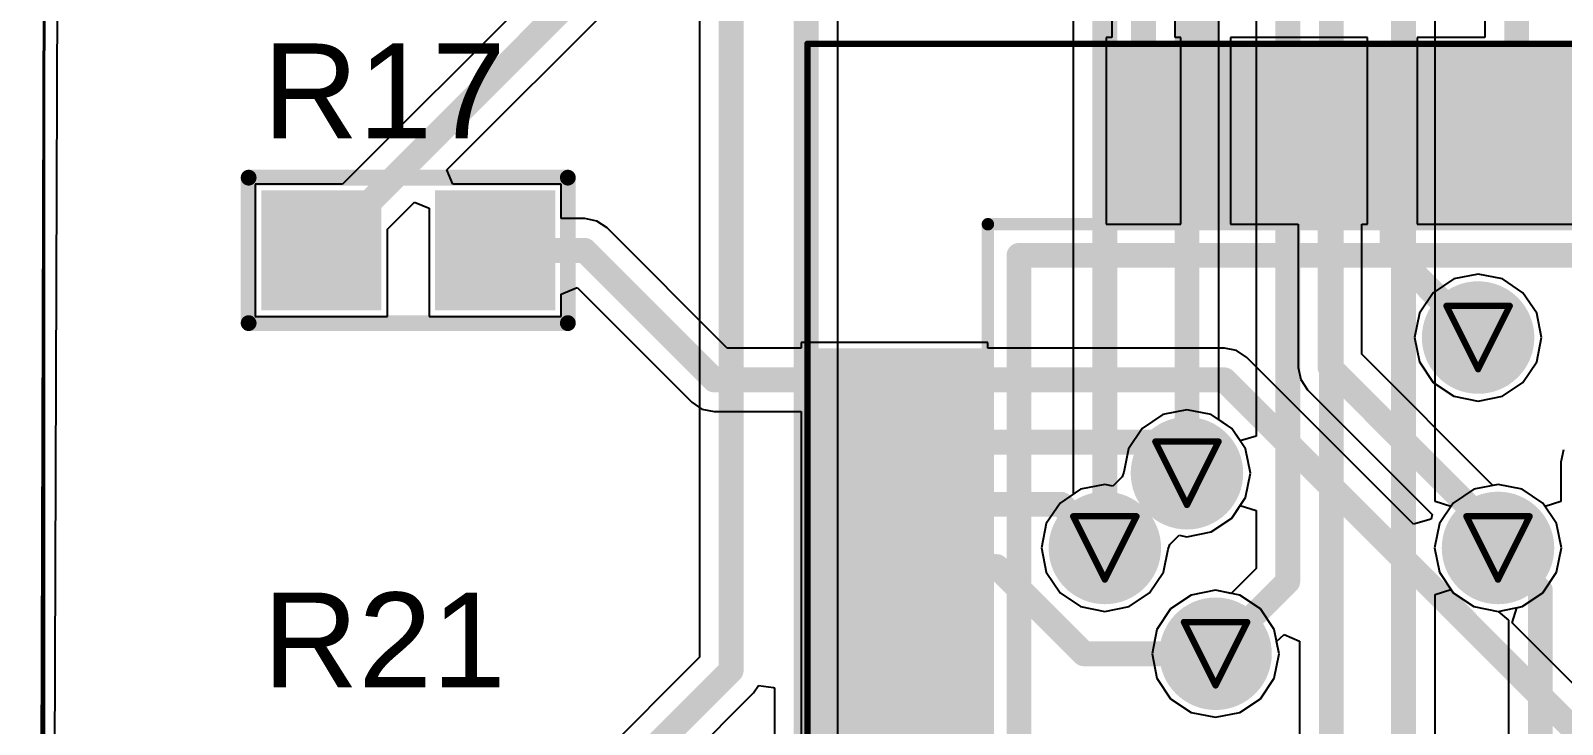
# Model space of a CAD drawing. Header units: inches. Extents: x 0 to 423, y -3 to 110.
# Drawn here: x 32 to 44.31, y 49.76 to 55.33 of the extents above; entities that cross this region are included whole.
import ezdxf

# ---------------------------------------------------------------- set-up
doc = ezdxf.new("R2010")
doc.units = ezdxf.units.IN
for name, color, linetype in [('Bottom Layer', 5, 'Continuous'), ('Bottom Solder', 6, 'Continuous'), ('Drill Drawing', 1, 'Continuous'), ('Mechanical 13', 56, 'Continuous'), ('Mechanical 15', 56, 'Continuous'), ('Mid Layer', 16, 'Continuous'), ('Mid Layer 2', 76, 'Continuous'), ('Top Layer', 1, 'Continuous'), ('Top Overlay', 2, 'Continuous'), ('Top Paste', 8, 'Continuous'), ('Top Solder', 216, 'Continuous'), ('Via Holes', 16, 'Continuous')]:
    doc.layers.add(name, color=color, linetype=linetype)
doc.styles.add('Arial', font='', dxfattribs={"height": 0.2})
doc.styles.get('Arial').set_extended_font_data('Arial')

# ---------------------------------------------------------------- blocks, each defined once
blk = doc.blocks.new('STM_LQFP64_V_66')
at = {"layer": 'Top Layer'}
for points in [[(5.15, -1.4), (5.15, -1.1), (6.35, -1.1), (6.35, -1.4)], [(5.15, -1.9), (5.15, -1.6), (6.35, -1.6), (6.35, -1.9)], [(5.15, -2.4), (5.15, -2.1), (6.35, -2.1), (6.35, -2.4)], [(5.15, -2.9), (5.15, -2.6), (6.35, -2.6), (6.35, -2.9)], [(5.15, -3.4), (5.15, -3.1), (6.35, -3.1), (6.35, -3.4)], [(5.15, -3.9), (5.15, -3.6), (6.35, -3.6), (6.35, -3.9)], [(0.1, -5.15), (0.4, -5.15), (0.4, -6.35), (0.1, -6.35)], [(0.6, -5.15), (0.9, -5.15), (0.9, -6.35), (0.6, -6.35)], [(1.1, -5.15), (1.4, -5.15), (1.4, -6.35), (1.1, -6.35)], [(1.6, -5.15), (1.9, -5.15), (1.9, -6.35), (1.6, -6.35)], [(2.1, -5.15), (2.4, -5.15), (2.4, -6.35), (2.1, -6.35)], [(2.6, -5.15), (2.9, -5.15), (2.9, -6.35), (2.6, -6.35)], [(3.1, -5.15), (3.4, -5.15), (3.4, -6.35), (3.1, -6.35)], [(3.6, -5.15), (3.9, -5.15), (3.9, -6.35), (3.6, -6.35)]]:
    blk.add_hatch(color=1, dxfattribs=at).paths.add_polyline_path(points)
at = {"layer": 'Top Paste'}
for points in [[(5.15, -1.4), (5.15, -1.1), (6.35, -1.1), (6.35, -1.4)], [(5.15, -1.9), (5.15, -1.6), (6.35, -1.6), (6.35, -1.9)], [(5.15, -2.4), (5.15, -2.1), (6.35, -2.1), (6.35, -2.4)], [(5.15, -2.9), (5.15, -2.6), (6.35, -2.6), (6.35, -2.9)], [(5.15, -3.4), (5.15, -3.1), (6.35, -3.1), (6.35, -3.4)], [(5.15, -3.9), (5.15, -3.6), (6.35, -3.6), (6.35, -3.9)], [(0.1, -5.15), (0.4, -5.15), (0.4, -6.35), (0.1, -6.35)], [(0.6, -5.15), (0.9, -5.15), (0.9, -6.35), (0.6, -6.35)], [(1.1, -5.15), (1.4, -5.15), (1.4, -6.35), (1.1, -6.35)], [(1.6, -5.15), (1.9, -5.15), (1.9, -6.35), (1.6, -6.35)], [(2.1, -5.15), (2.4, -5.15), (2.4, -6.35), (2.1, -6.35)], [(2.6, -5.15), (2.9, -5.15), (2.9, -6.35), (2.6, -6.35)], [(3.1, -5.15), (3.4, -5.15), (3.4, -6.35), (3.1, -6.35)], [(3.6, -5.15), (3.9, -5.15), (3.9, -6.35), (3.6, -6.35)]]:
    blk.add_hatch(color=8, dxfattribs=at).paths.add_polyline_path(points)
at = {"layer": 'Top Solder'}
for points in [[(5.049, -1.002), (5.049, -0.498), (6.452, -0.498), (6.452, -1.002)], [(5.049, -1.502), (5.049, -0.998), (6.452, -0.998), (6.452, -1.502)], [(5.049, -2.002), (5.049, -1.498), (6.452, -1.498), (6.452, -2.002)], [(5.049, -2.502), (5.049, -1.998), (6.452, -1.998), (6.452, -2.502)], [(5.049, -3.002), (5.049, -2.498), (6.452, -2.498), (6.452, -3.002)], [(5.049, -3.502), (5.049, -2.998), (6.452, -2.998), (6.452, -3.502)], [(5.049, -4.002), (5.049, -3.498), (6.452, -3.498), (6.452, -4.002)], [(-0.002, -5.048), (0.502, -5.048), (0.502, -6.452), (-0.002, -6.452)], [(0.499, -5.048), (1.002, -5.048), (1.002, -6.452), (0.499, -6.452)], [(0.998, -5.048), (1.502, -5.048), (1.502, -6.452), (0.998, -6.452)], [(1.499, -5.048), (2.002, -5.048), (2.002, -6.452), (1.499, -6.452)], [(1.998, -5.048), (2.502, -5.048), (2.502, -6.452), (1.998, -6.452)], [(2.499, -5.048), (3.002, -5.048), (3.002, -6.452), (2.499, -6.452)], [(2.998, -5.048), (3.502, -5.048), (3.502, -6.452), (2.998, -6.452)], [(3.499, -5.048), (4.002, -5.048), (4.002, -6.452), (3.499, -6.452)]]:
    blk.add_hatch(color=216, dxfattribs=at).paths.add_polyline_path(points)
at = {"layer": 'Mechanical 13'}
for points in [[(5, 5, 0.1, 0.1, 0), (5, -5, 0.1, 0.1, 0)], [(5, -5, 0.1, 0.1, 0), (-5, -5, 0.1, 0.1, 0)]]:
    blk.add_lwpolyline(points, format="xyseb", dxfattribs=at)
blk.add_lwpolyline([(4.975, -5, 0.05, 0.05, 1), (5.025, -5, 0.05, 0.05, 1)], format="xyseb", close=True, dxfattribs=at)
blk.add_lwpolyline([(4.975, -5, 0.05, 0.05, 1), (5.025, -5, 0.05, 0.05, 1)], format="xyseb", close=True, dxfattribs=at)
at = {"layer": 'Mechanical 15'}
for points in [[(6.45, 6.45, 0.05, 0.05, 0), (6.45, -6.45, 0.05, 0.05, 0)], [(6.45, -6.45, 0.05, 0.05, 0), (-6.45, -6.45, 0.05, 0.05, 0)]]:
    blk.add_lwpolyline(points, format="xyseb", dxfattribs=at)
blk.add_lwpolyline([(6.438, -6.45, 0.025, 0.025, 1), (6.463, -6.45, 0.025, 0.025, 1)], format="xyseb", close=True, dxfattribs=at)
blk.add_lwpolyline([(6.438, -6.45, 0.025, 0.025, 1), (6.463, -6.45, 0.025, 0.025, 1)], format="xyseb", close=True, dxfattribs=at)
at = {"layer": 'Top Overlay'}
for points in [[(4.75, 4.75, 0.2, 0.2, 0), (4.75, -4.75, 0.2, 0.2, 0)], [(4.75, -4.75, 0.2, 0.2, 0), (-4.75, -4.75, 0.2, 0.2, 0)]]:
    blk.add_lwpolyline(points, format="xyseb", dxfattribs=at)
blk.add_lwpolyline([(4.7, -4.75, 0.1, 0.1, 1), (4.8, -4.75, 0.1, 0.1, 1)], format="xyseb", close=True, dxfattribs=at)
blk.add_lwpolyline([(4.7, -4.75, 0.1, 0.1, 1), (4.8, -4.75, 0.1, 0.1, 1)], format="xyseb", close=True, dxfattribs=at)
blk = doc.blocks.new('0603C_TBD_118')
at = {"layer": 'Top Layer'}
for points in [[(-0.381, 0.381), (0.381, 0.381), (0.381, -0.381), (-0.381, -0.381)], [(1.016, 0.381), (1.778, 0.381), (1.778, -0.381), (1.016, -0.381)]]:
    blk.add_hatch(color=1, dxfattribs=at).paths.add_polyline_path(points)
at = {"layer": 'Top Paste'}
for points in [[(-0.381, 0.381), (0.381, 0.381), (0.381, -0.381), (-0.381, -0.381)], [(1.016, 0.381), (1.778, 0.381), (1.778, -0.381), (1.016, -0.381)]]:
    blk.add_hatch(color=8, dxfattribs=at).paths.add_polyline_path(points)
at = {"layer": 'Top Solder'}
for points in [[(-0.4826, 0.4826), (0.4826, 0.4826), (0.4826, -0.4826), (-0.4826, -0.4826)], [(0.9144, 0.4826), (1.8796, 0.4826), (1.8796, -0.4826), (0.9144, -0.4826)]]:
    blk.add_hatch(color=216, dxfattribs=at).paths.add_polyline_path(points)
at = {"layer": 'Top Overlay'}
for points in [[(-0.5842, 0.5842, 0.127, 0.127, 0), (-0.5842, -0.5842, 0.127, 0.127, 0)], [(1.9812, 0.5842, 0.127, 0.127, 0), (-0.5842, 0.5842, 0.127, 0.127, 0)], [(1.9812, 0.5842, 0.127, 0.127, 0), (1.9812, -0.5842, 0.127, 0.127, 0)], [(1.9812, -0.5842, 0.127, 0.127, 0), (-0.5842, -0.5842, 0.127, 0.127, 0)]]:
    blk.add_lwpolyline(points, format="xyseb", dxfattribs=at)
for points in [[(-0.61595, 0.5842, 0.0635, 0.0635, 1), (-0.55245, 0.5842, 0.0635, 0.0635, 1)], [(-0.61595, 0.5842, 0.0635, 0.0635, 1), (-0.55245, 0.5842, 0.0635, 0.0635, 1)], [(1.94945, 0.5842, 0.0635, 0.0635, 1), (2.01295, 0.5842, 0.0635, 0.0635, 1)], [(1.94945, 0.5842, 0.0635, 0.0635, 1), (2.01295, 0.5842, 0.0635, 0.0635, 1)], [(-0.61595, -0.5842, 0.0635, 0.0635, 1), (-0.55245, -0.5842, 0.0635, 0.0635, 1)], [(-0.61595, -0.5842, 0.0635, 0.0635, 1), (-0.55245, -0.5842, 0.0635, 0.0635, 1)], [(1.94945, -0.5842, 0.0635, 0.0635, 1), (2.01295, -0.5842, 0.0635, 0.0635, 1)], [(1.94945, -0.5842, 0.0635, 0.0635, 1), (2.01295, -0.5842, 0.0635, 0.0635, 1)]]:
    blk.add_lwpolyline(points, format="xyseb", close=True, dxfattribs=at)

msp = doc.modelspace()

# ---------------------------------------------------------------- hatches: boundary and pattern name
at = {"layer": 'Bottom Layer'}
h = msp.add_hatch(color=5, dxfattribs=at)
edge = h.paths.add_edge_path()
edge.add_arc((43.63, 52.87), 0.35, 0, 360)
h = msp.add_hatch(color=5, dxfattribs=at)
edge = h.paths.add_edge_path()
edge.add_arc((41.29, 51.78), 0.35, 0, 360)
h = msp.add_hatch(color=5, dxfattribs=at)
edge = h.paths.add_edge_path()
edge.add_arc((40.63, 51.18), 0.35, 0, 360)
h = msp.add_hatch(color=5, dxfattribs=at)
edge = h.paths.add_edge_path()
edge.add_arc((43.79, 51.18), 0.35, 0, 360)
h = msp.add_hatch(color=5, dxfattribs=at)
edge = h.paths.add_edge_path()
edge.add_arc((41.52, 50.33), 0.35, 0, 360)
at = {"layer": 'Bottom Solder'}
h = msp.add_hatch(color=6, dxfattribs=at)
edge = h.paths.add_edge_path()
edge.add_arc((43.63, 52.87), 0.452, 0, 360)
h = msp.add_hatch(color=6, dxfattribs=at)
edge = h.paths.add_edge_path()
edge.add_arc((41.29, 51.78), 0.452, 0, 360)
h = msp.add_hatch(color=6, dxfattribs=at)
edge = h.paths.add_edge_path()
edge.add_arc((40.63, 51.18), 0.452, 0, 360)
h = msp.add_hatch(color=6, dxfattribs=at)
edge = h.paths.add_edge_path()
edge.add_arc((43.79, 51.18), 0.452, 0, 360)
h = msp.add_hatch(color=6, dxfattribs=at)
edge = h.paths.add_edge_path()
edge.add_arc((41.52, 50.33), 0.452, 0, 360)
at = {"layer": 'Mid Layer'}
h = msp.add_hatch(color=16, dxfattribs=at)
edge = h.paths.add_edge_path()
edge.add_arc((43.63, 52.87), 0.35, 0, 360)
h = msp.add_hatch(color=16, dxfattribs=at)
edge = h.paths.add_edge_path()
edge.add_arc((41.29, 51.78), 0.35, 0, 360)
h = msp.add_hatch(color=16, dxfattribs=at)
edge = h.paths.add_edge_path()
edge.add_arc((40.63, 51.18), 0.35, 0, 360)
h = msp.add_hatch(color=16, dxfattribs=at)
edge = h.paths.add_edge_path()
edge.add_arc((43.79, 51.18), 0.35, 0, 360)
h = msp.add_hatch(color=16, dxfattribs=at)
edge = h.paths.add_edge_path()
edge.add_arc((41.52, 50.33), 0.35, 0, 360)
at = {"layer": 'Mid Layer 2'}
h = msp.add_hatch(color=76, dxfattribs=at)
edge = h.paths.add_edge_path()
edge.add_arc((43.63, 52.87), 0.35, 0, 360)
h = msp.add_hatch(color=76, dxfattribs=at)
edge = h.paths.add_edge_path()
edge.add_arc((41.29, 51.78), 0.35, 0, 360)
h = msp.add_hatch(color=76, dxfattribs=at)
edge = h.paths.add_edge_path()
edge.add_arc((40.63, 51.18), 0.35, 0, 360)
h = msp.add_hatch(color=76, dxfattribs=at)
edge = h.paths.add_edge_path()
edge.add_arc((43.79, 51.18), 0.35, 0, 360)
h = msp.add_hatch(color=76, dxfattribs=at)
edge = h.paths.add_edge_path()
edge.add_arc((41.52, 50.33), 0.35, 0, 360)
at = {"layer": 'Top Layer'}
h = msp.add_hatch(color=1, dxfattribs=at)
edge = h.paths.add_edge_path()
edge.add_arc((43.63, 52.87), 0.35, 0, 360)
h = msp.add_hatch(color=1, dxfattribs=at)
edge = h.paths.add_edge_path()
edge.add_arc((41.29, 51.78), 0.35, 0, 360)
h = msp.add_hatch(color=1, dxfattribs=at)
edge = h.paths.add_edge_path()
edge.add_arc((40.63, 51.18), 0.35, 0, 360)
h = msp.add_hatch(color=1, dxfattribs=at)
edge = h.paths.add_edge_path()
edge.add_arc((43.79, 51.18), 0.35, 0, 360)
h = msp.add_hatch(color=1, dxfattribs=at)
edge = h.paths.add_edge_path()
edge.add_arc((41.52, 50.33), 0.35, 0, 360)
at = {"layer": 'Top Solder'}
h = msp.add_hatch(color=216, dxfattribs=at)
edge = h.paths.add_edge_path()
edge.add_arc((43.63, 52.87), 0.452, 0, 360)
h = msp.add_hatch(color=216, dxfattribs=at)
edge = h.paths.add_edge_path()
edge.add_arc((41.29, 51.78), 0.452, 0, 360)
h = msp.add_hatch(color=216, dxfattribs=at)
edge = h.paths.add_edge_path()
edge.add_arc((40.63, 51.18), 0.452, 0, 360)
h = msp.add_hatch(color=216, dxfattribs=at)
edge = h.paths.add_edge_path()
edge.add_arc((43.79, 51.18), 0.452, 0, 360)
h = msp.add_hatch(color=216, dxfattribs=at)
edge = h.paths.add_edge_path()
edge.add_arc((41.52, 50.33), 0.452, 0, 360)
at = {"layer": 'Via Holes'}
h = msp.add_hatch(color=7, dxfattribs=at)
edge = h.paths.add_edge_path()
edge.add_arc((43.63, 52.87), 0.25, 0, 360)
h = msp.add_hatch(color=7, dxfattribs=at)
edge = h.paths.add_edge_path()
edge.add_arc((41.29, 51.78), 0.25, 0, 360)
h = msp.add_hatch(color=7, dxfattribs=at)
edge = h.paths.add_edge_path()
edge.add_arc((40.63, 51.18), 0.25, 0, 360)
h = msp.add_hatch(color=7, dxfattribs=at)
edge = h.paths.add_edge_path()
edge.add_arc((43.79, 51.18), 0.25, 0, 360)
h = msp.add_hatch(color=7, dxfattribs=at)
edge = h.paths.add_edge_path()
edge.add_arc((41.52, 50.33), 0.25, 0, 360)

# ---------------------------------------------------------------- linework, layer by layer
at = {"layer": 'Bottom Layer'}
for p, q in [((38.484, 48.779), (38.484, 64.629)), ((40.375, 60.347), (40.375, 51.611)), ((41.545, 52.211), (41.545, 60.087)), ((31.997, 22.459), (32.116, 59.792)), ((37.372, 57.708), (37.372, 50.303)), ((41.845, 57.431), (41.845, 52.078)), ((43.285, 51.553), (43.285, 55.874)), ((41.65, 52.14), (41.545, 52.211)), ((41.718, 52.039), (41.65, 52.14)), ((41.845, 52.078), (41.718, 52.039)), ((44.315, 51.968), (44.295, 51.87)), ((44.295, 51.87), (44.295, 51.553)), ((40.375, 51.611), (40.27, 51.54)), ((43.595, 51.651), (43.43, 51.54)), ((43.79, 51.69), (43.595, 51.651)), ((43.985, 51.651), (43.79, 51.69)), ((44.15, 51.54), (43.985, 51.651)), ((40.27, 51.54), (40.159, 51.375)), ((41.65, 51.419), (41.718, 51.521)), ((41.718, 51.521), (41.845, 51.482)), ((41.845, 51.482), (41.845, 51.016)), ((43.412, 51.514), (43.285, 51.553)), ((43.43, 51.54), (43.412, 51.514)), ((44.168, 51.514), (44.15, 51.54)), ((44.295, 51.553), (44.168, 51.514)), ((40.159, 51.375), (40.12, 51.18)), ((41.485, 51.309), (41.65, 51.419)), ((41.152, 51.208), (41.227, 51.283)), ((41.227, 51.283), (41.29, 51.27)), ((41.29, 51.27), (41.485, 51.309)), ((40.12, 51.18), (40.159, 50.985)), ((41.101, 50.985), (41.138, 51.171)), ((41.138, 51.171), (41.152, 51.208)), ((40.159, 50.985), (40.27, 50.82)), ((40.99, 50.82), (41.101, 50.985)), ((41.845, 51.016), (41.644, 50.815)), ((43.285, 50.807), (43.412, 50.846)), ((43.412, 50.846), (43.43, 50.82)), ((40.27, 50.82), (40.435, 50.709)), ((40.825, 50.709), (40.99, 50.82)), ((41.325, 50.801), (41.159, 50.69)), ((41.52, 50.84), (41.325, 50.801)), ((41.644, 50.815), (41.52, 50.84)), ((43.285, 46.93), (43.285, 50.807)), ((43.43, 50.82), (43.595, 50.709)), ((40.435, 50.709), (40.63, 50.67)), ((40.63, 50.67), (40.825, 50.709)), ((41.159, 50.69), (41.049, 50.525)), ((43.595, 50.709), (43.79, 50.67)), ((43.79, 50.67), (43.875, 50.6)), ((43.875, 50.6), (43.875, 40.456)), ((41.049, 50.525), (41.01, 50.33)), ((42.01, 50.429), (42.071, 50.485)), ((42.071, 50.485), (42.195, 50.432)), ((42.03, 50.33), (42.01, 50.429)), ((42.195, 50.432), (42.195, 48.476)), ((37.372, 50.303), (35.515, 48.445)), ((41.01, 50.33), (41.049, 50.135)), ((41.991, 50.135), (42.03, 50.33)), ((41.049, 50.135), (41.159, 49.969)), ((41.88, 49.969), (41.991, 50.135)), ((35.875, 48.085), (37.807, 50.017)), ((37.807, 50.017), (37.847, 50.076)), ((37.847, 50.076), (37.966, 50.058)), ((37.966, 50.058), (37.974, 50.055)), ((37.974, 50.055), (37.974, 48.884)), ((41.159, 49.969), (41.325, 49.859)), ((41.325, 49.859), (41.52, 49.82)), ((41.52, 49.82), (41.715, 49.859)), ((41.715, 49.859), (41.88, 49.969))]:
    msp.add_line(p, q, dxfattribs=at)
for points in [[(37.627, 50.197, 0.2, 0.2, 0), (37.627, 64.854, 0.2, 0.2, 0)], [(38.229, 48.779, 0.2, 0.2, 0), (38.229, 64.734, 0.2, 0.2, 0)], [(40.63, 51.18, 0.2, 0.2, 0), (40.63, 60.347, 0.2, 0.2, 0)], [(41.29, 51.78, 0.2, 0.2, 0), (41.29, 60.193, 0.2, 0.2, 0)], [(42.1, 50.91, 0.2, 0.2, 0), (42.1, 57.431, 0.2, 0.2, 0)], [(42.45, 48.37, 0.2, 0.2, 0), (42.45, 56.67, 0.2, 0.2, 0)], [(43.03, 46.93, 0.2, 0.2, 0), (43.03, 55.98, 0.2, 0.2, 0)], [(43.79, 51.18, 0.2, 0.2, 0), (44.13, 50.84, 0.2, 0.2, 0)], [(41.52, 50.33, 0.2, 0.2, 0), (42.1, 50.91, 0.2, 0.2, 0)], [(44.13, 40.35, 0.2, 0.2, 0), (44.13, 50.84, 0.2, 0.2, 0)], [(35.39, 47.96, 0.2, 0.2, 0), (37.627, 50.197, 0.2, 0.2, 0)]]:
    msp.add_lwpolyline(points, format="xyseb", dxfattribs=at)
for points in [[(41.24, 51.78, 0.1, 0.1, 1), (41.34, 51.78, 0.1, 0.1, 1)], [(40.58, 51.18, 0.1, 0.1, 1), (40.68, 51.18, 0.1, 0.1, 1)], [(43.74, 51.18, 0.1, 0.1, 1), (43.84, 51.18, 0.1, 0.1, 1)], [(42.05, 50.91, 0.1, 0.1, 1), (42.15, 50.91, 0.1, 0.1, 1)], [(42.05, 50.91, 0.1, 0.1, 1), (42.15, 50.91, 0.1, 0.1, 1)], [(44.08, 50.84, 0.1, 0.1, 1), (44.18, 50.84, 0.1, 0.1, 1)], [(44.08, 50.84, 0.1, 0.1, 1), (44.18, 50.84, 0.1, 0.1, 1)], [(41.47, 50.33, 0.1, 0.1, 1), (41.57, 50.33, 0.1, 0.1, 1)], [(37.577, 50.197, 0.1, 0.1, 1), (37.677, 50.197, 0.1, 0.1, 1)], [(37.577, 50.197, 0.1, 0.1, 1), (37.677, 50.197, 0.1, 0.1, 1)]]:
    msp.add_lwpolyline(points, format="xyseb", close=True, dxfattribs=at)
at = {"layer": 'Drill Drawing'}
for points in [[(43.376, 53.124, 0.0508, 0.0508, 0), (43.884, 53.124, 0.0508, 0.0508, 0)], [(43.376, 53.124, 0.0508, 0.0508, 0), (43.63, 52.616, 0.0508, 0.0508, 0)], [(43.63, 52.616, 0.0508, 0.0508, 0), (43.884, 53.124, 0.0508, 0.0508, 0)], [(41.036, 52.034, 0.0508, 0.0508, 0), (41.544, 52.034, 0.0508, 0.0508, 0)], [(41.036, 52.034, 0.0508, 0.0508, 0), (41.29, 51.526, 0.0508, 0.0508, 0)], [(41.29, 51.526, 0.0508, 0.0508, 0), (41.544, 52.034, 0.0508, 0.0508, 0)], [(40.376, 51.434, 0.0508, 0.0508, 0), (40.884, 51.434, 0.0508, 0.0508, 0)], [(40.376, 51.434, 0.0508, 0.0508, 0), (40.63, 50.926, 0.0508, 0.0508, 0)], [(40.63, 50.926, 0.0508, 0.0508, 0), (40.884, 51.434, 0.0508, 0.0508, 0)], [(43.536, 51.434, 0.0508, 0.0508, 0), (44.044, 51.434, 0.0508, 0.0508, 0)], [(43.536, 51.434, 0.0508, 0.0508, 0), (43.79, 50.926, 0.0508, 0.0508, 0)], [(43.79, 50.926, 0.0508, 0.0508, 0), (44.044, 51.434, 0.0508, 0.0508, 0)], [(41.266, 50.584, 0.0508, 0.0508, 0), (41.774, 50.584, 0.0508, 0.0508, 0)], [(41.266, 50.584, 0.0508, 0.0508, 0), (41.52, 50.076, 0.0508, 0.0508, 0)], [(41.52, 50.076, 0.0508, 0.0508, 0), (41.774, 50.584, 0.0508, 0.0508, 0)]]:
    msp.add_lwpolyline(points, format="xyseb", dxfattribs=at)
for points in [[(43.363, 53.124, 0.0254, 0.0254, 1), (43.389, 53.124, 0.0254, 0.0254, 1)], [(43.363, 53.124, 0.0254, 0.0254, 1), (43.389, 53.124, 0.0254, 0.0254, 1)], [(43.871, 53.124, 0.0254, 0.0254, 1), (43.897, 53.124, 0.0254, 0.0254, 1)], [(43.871, 53.124, 0.0254, 0.0254, 1), (43.897, 53.124, 0.0254, 0.0254, 1)], [(43.617, 52.616, 0.0254, 0.0254, 1), (43.643, 52.616, 0.0254, 0.0254, 1)], [(43.617, 52.616, 0.0254, 0.0254, 1), (43.643, 52.616, 0.0254, 0.0254, 1)], [(41.023, 52.034, 0.0254, 0.0254, 1), (41.049, 52.034, 0.0254, 0.0254, 1)], [(41.023, 52.034, 0.0254, 0.0254, 1), (41.049, 52.034, 0.0254, 0.0254, 1)], [(41.531, 52.034, 0.0254, 0.0254, 1), (41.557, 52.034, 0.0254, 0.0254, 1)], [(41.531, 52.034, 0.0254, 0.0254, 1), (41.557, 52.034, 0.0254, 0.0254, 1)], [(40.363, 51.434, 0.0254, 0.0254, 1), (40.389, 51.434, 0.0254, 0.0254, 1)], [(40.363, 51.434, 0.0254, 0.0254, 1), (40.389, 51.434, 0.0254, 0.0254, 1)], [(40.871, 51.434, 0.0254, 0.0254, 1), (40.897, 51.434, 0.0254, 0.0254, 1)], [(40.871, 51.434, 0.0254, 0.0254, 1), (40.897, 51.434, 0.0254, 0.0254, 1)], [(41.277, 51.526, 0.0254, 0.0254, 1), (41.303, 51.526, 0.0254, 0.0254, 1)], [(41.277, 51.526, 0.0254, 0.0254, 1), (41.303, 51.526, 0.0254, 0.0254, 1)], [(43.523, 51.434, 0.0254, 0.0254, 1), (43.549, 51.434, 0.0254, 0.0254, 1)], [(43.523, 51.434, 0.0254, 0.0254, 1), (43.549, 51.434, 0.0254, 0.0254, 1)], [(44.031, 51.434, 0.0254, 0.0254, 1), (44.057, 51.434, 0.0254, 0.0254, 1)], [(44.031, 51.434, 0.0254, 0.0254, 1), (44.057, 51.434, 0.0254, 0.0254, 1)], [(40.617, 50.926, 0.0254, 0.0254, 1), (40.643, 50.926, 0.0254, 0.0254, 1)], [(40.617, 50.926, 0.0254, 0.0254, 1), (40.643, 50.926, 0.0254, 0.0254, 1)], [(43.777, 50.926, 0.0254, 0.0254, 1), (43.803, 50.926, 0.0254, 0.0254, 1)], [(43.777, 50.926, 0.0254, 0.0254, 1), (43.803, 50.926, 0.0254, 0.0254, 1)], [(41.253, 50.584, 0.0254, 0.0254, 1), (41.279, 50.584, 0.0254, 0.0254, 1)], [(41.253, 50.584, 0.0254, 0.0254, 1), (41.279, 50.584, 0.0254, 0.0254, 1)], [(41.761, 50.584, 0.0254, 0.0254, 1), (41.787, 50.584, 0.0254, 0.0254, 1)], [(41.761, 50.584, 0.0254, 0.0254, 1), (41.787, 50.584, 0.0254, 0.0254, 1)], [(41.507, 50.076, 0.0254, 0.0254, 1), (41.533, 50.076, 0.0254, 0.0254, 1)], [(41.507, 50.076, 0.0254, 0.0254, 1), (41.533, 50.076, 0.0254, 0.0254, 1)]]:
    msp.add_lwpolyline(points, format="xyseb", close=True, dxfattribs=at)
at = {"layer": 'Mid Layer'}
for p, q in [((32.037, 0.89), (32.226, 60.02)), ((41.095, 52.251), (40.93, 52.14)), ((41.29, 52.29), (41.095, 52.251)), ((41.485, 52.251), (41.29, 52.29)), ((41.65, 52.14), (41.485, 52.251)), ((40.93, 52.14), (40.819, 51.975)), ((41.761, 51.975), (41.65, 52.14)), ((40.819, 51.975), (40.782, 51.789)), ((41.8, 51.78), (41.761, 51.975)), ((40.768, 51.752), (40.693, 51.677)), ((40.782, 51.789), (40.768, 51.752)), ((41.761, 51.585), (41.8, 51.78)), ((40.435, 51.651), (40.27, 51.54)), ((40.63, 51.69), (40.435, 51.651)), ((40.693, 51.677), (40.63, 51.69)), ((41.65, 51.419), (41.761, 51.585)), ((43.595, 51.651), (43.43, 51.54)), ((43.79, 51.69), (43.595, 51.651)), ((43.985, 51.651), (43.79, 51.69)), ((44.15, 51.54), (43.985, 51.651)), ((40.27, 51.54), (40.159, 51.375)), ((43.43, 51.54), (43.319, 51.375)), ((44.261, 51.375), (44.15, 51.54)), ((40.159, 51.375), (40.12, 51.18)), ((41.485, 51.309), (41.65, 51.419)), ((43.319, 51.375), (43.28, 51.18)), ((44.3, 51.18), (44.261, 51.375)), ((41.152, 51.208), (41.227, 51.283)), ((41.227, 51.283), (41.29, 51.27)), ((41.29, 51.27), (41.485, 51.309)), ((40.12, 51.18), (40.159, 50.985)), ((41.101, 50.985), (41.138, 51.171)), ((41.138, 51.171), (41.152, 51.208)), ((43.28, 51.18), (43.319, 50.985)), ((44.261, 50.985), (44.3, 51.18)), ((40.159, 50.985), (40.27, 50.82)), ((40.99, 50.82), (41.101, 50.985)), ((43.319, 50.985), (43.43, 50.82)), ((44.15, 50.82), (44.261, 50.985)), ((40.27, 50.82), (40.435, 50.709)), ((40.825, 50.709), (40.99, 50.82)), ((41.325, 50.801), (41.159, 50.69)), ((41.52, 50.84), (41.325, 50.801)), ((41.715, 50.801), (41.52, 50.84)), ((41.88, 50.69), (41.715, 50.801)), ((43.43, 50.82), (43.595, 50.709)), ((43.985, 50.709), (44.15, 50.82)), ((40.435, 50.709), (40.63, 50.67)), ((40.63, 50.67), (40.825, 50.709)), ((41.159, 50.69), (41.049, 50.525)), ((41.991, 50.525), (41.88, 50.69)), ((43.595, 50.709), (43.79, 50.67)), ((43.79, 50.67), (43.985, 50.709)), ((41.049, 50.525), (41.01, 50.33)), ((42.03, 50.33), (41.991, 50.525)), ((41.01, 50.33), (41.049, 50.135)), ((41.991, 50.135), (42.03, 50.33)), ((41.049, 50.135), (41.159, 49.969)), ((41.88, 49.969), (41.991, 50.135)), ((41.159, 49.969), (41.325, 49.859)), ((41.325, 49.859), (41.52, 49.82)), ((41.52, 49.82), (41.715, 49.859)), ((41.715, 49.859), (41.88, 49.969))]:
    msp.add_line(p, q, dxfattribs=at)
at = {"layer": 'Mid Layer 2'}
for p, q in [((32.109, 23.032), (32.109, 60.54)), ((43.435, 53.341), (43.27, 53.23)), ((43.63, 53.38), (43.435, 53.341)), ((43.825, 53.341), (43.63, 53.38)), ((43.99, 53.23), (43.825, 53.341)), ((43.27, 53.23), (43.159, 53.065)), ((44.101, 53.065), (43.99, 53.23)), ((43.159, 53.065), (43.12, 52.87)), ((44.14, 52.87), (44.101, 53.065)), ((43.12, 52.87), (43.159, 52.675)), ((44.101, 52.675), (44.14, 52.87)), ((43.159, 52.675), (43.27, 52.51)), ((43.99, 52.51), (44.101, 52.675)), ((43.27, 52.51), (43.435, 52.399)), ((43.825, 52.399), (43.99, 52.51)), ((43.435, 52.399), (43.63, 52.36)), ((43.63, 52.36), (43.825, 52.399)), ((41.095, 52.251), (40.93, 52.14)), ((41.29, 52.29), (41.095, 52.251)), ((41.485, 52.251), (41.29, 52.29)), ((41.65, 52.14), (41.485, 52.251)), ((40.93, 52.14), (40.819, 51.975)), ((41.761, 51.975), (41.65, 52.14)), ((40.819, 51.975), (40.782, 51.789)), ((41.8, 51.78), (41.761, 51.975)), ((40.768, 51.752), (40.693, 51.677)), ((40.782, 51.789), (40.768, 51.752)), ((41.761, 51.585), (41.8, 51.78)), ((40.435, 51.651), (40.27, 51.54)), ((40.63, 51.69), (40.435, 51.651)), ((40.693, 51.677), (40.63, 51.69)), ((41.65, 51.419), (41.761, 51.585)), ((43.595, 51.651), (43.43, 51.54)), ((43.79, 51.69), (43.595, 51.651)), ((43.985, 51.651), (43.79, 51.69)), ((44.15, 51.54), (43.985, 51.651)), ((40.27, 51.54), (40.159, 51.375)), ((43.43, 51.54), (43.319, 51.375)), ((44.261, 51.375), (44.15, 51.54)), ((40.159, 51.375), (40.12, 51.18)), ((41.485, 51.309), (41.65, 51.419)), ((43.319, 51.375), (43.28, 51.18)), ((44.3, 51.18), (44.261, 51.375)), ((41.152, 51.208), (41.227, 51.283)), ((41.227, 51.283), (41.29, 51.27)), ((41.29, 51.27), (41.485, 51.309)), ((40.12, 51.18), (40.159, 50.985)), ((41.101, 50.985), (41.138, 51.171)), ((41.138, 51.171), (41.152, 51.208)), ((43.28, 51.18), (43.319, 50.985)), ((44.261, 50.985), (44.3, 51.18)), ((40.159, 50.985), (40.27, 50.82)), ((40.99, 50.82), (41.101, 50.985)), ((43.319, 50.985), (43.43, 50.82)), ((44.15, 50.82), (44.261, 50.985)), ((40.27, 50.82), (40.435, 50.709)), ((40.825, 50.709), (40.99, 50.82)), ((41.325, 50.801), (41.159, 50.69)), ((41.52, 50.84), (41.325, 50.801)), ((41.715, 50.801), (41.52, 50.84)), ((41.88, 50.69), (41.715, 50.801)), ((43.43, 50.82), (43.595, 50.709)), ((43.985, 50.709), (44.15, 50.82)), ((40.435, 50.709), (40.63, 50.67)), ((40.63, 50.67), (40.825, 50.709)), ((41.159, 50.69), (41.049, 50.525)), ((41.991, 50.525), (41.88, 50.69)), ((43.595, 50.709), (43.79, 50.67)), ((43.79, 50.67), (43.985, 50.709)), ((41.049, 50.525), (41.01, 50.33)), ((42.03, 50.33), (41.991, 50.525)), ((41.01, 50.33), (41.049, 50.135)), ((41.991, 50.135), (42.03, 50.33)), ((41.049, 50.135), (41.159, 49.969)), ((41.88, 49.969), (41.991, 50.135)), ((41.159, 49.969), (41.325, 49.859)), ((41.325, 49.859), (41.52, 49.82)), ((41.52, 49.82), (41.715, 49.859)), ((41.715, 49.859), (41.88, 49.969))]:
    msp.add_line(p, q, dxfattribs=at)
at = {"layer": 'Top Layer'}
for p, q in [((32.001, 21.156), (32.125, 59.776)), ((37.547, 57.145), (34.504, 54.101)), ((35.342, 54.218), (38.11, 56.987)), ((41.195, 55.28), (41.195, 55.95)), ((43.685, 55.979), (43.685, 55.28)), ((40.685, 55.844), (40.685, 55.28)), ((40.685, 55.28), (40.64, 55.28)), ((40.64, 55.28), (40.64, 53.78)), ((41.24, 55.28), (41.195, 55.28)), ((41.24, 53.78), (41.24, 55.28)), ((42.74, 55.28), (41.64, 55.28)), ((41.64, 55.28), (41.64, 53.78)), ((42.74, 53.78), (42.74, 55.28)), ((43.685, 55.28), (43.14, 55.28)), ((43.14, 55.28), (43.14, 53.78)), ((35.39, 54.101), (35.342, 54.218)), ((34.504, 54.101), (33.802, 54.101)), ((33.802, 54.101), (33.802, 53.039)), ((36.261, 54.101), (35.39, 54.101)), ((36.261, 53.825), (36.261, 54.101)), ((34.864, 53.741), (35.082, 53.958)), ((35.082, 53.958), (35.199, 53.91)), ((35.199, 53.91), (35.199, 53.039)), ((36.45, 53.825), (36.261, 53.825)), ((36.548, 53.805), (36.45, 53.825)), ((36.63, 53.75), (36.548, 53.805)), ((34.864, 53.039), (34.864, 53.741)), ((37.596, 52.785), (36.63, 53.75)), ((40.64, 53.78), (41.24, 53.78)), ((41.64, 53.78), (42.185, 53.78)), ((42.185, 53.78), (42.185, 52.63)), ((42.695, 52.736), (42.695, 53.78)), ((42.695, 53.78), (42.74, 53.78)), ((43.14, 53.78), (45.185, 53.78)), ((36.261, 53.219), (36.388, 53.272)), ((36.261, 53.039), (36.261, 53.219)), ((36.388, 53.272), (37.31, 52.35)), ((33.802, 53.039), (34.864, 53.039)), ((35.199, 53.039), (36.261, 53.039)), ((39.69, 52.83), (38.19, 52.83)), ((38.19, 52.83), (38.19, 52.785)), ((39.69, 52.785), (39.69, 52.83)), ((38.19, 52.785), (37.596, 52.785)), ((41.591, 52.785), (39.69, 52.785)), ((41.689, 52.765), (41.591, 52.785)), ((41.772, 52.71), (41.689, 52.765)), ((43.111, 51.371), (41.772, 52.71)), ((43.749, 51.682), (42.695, 52.736)), ((42.185, 52.63), (42.204, 52.533)), ((42.204, 52.533), (42.26, 52.45)), ((42.26, 52.45), (43.261, 51.448)), ((37.31, 52.35), (37.392, 52.295)), ((37.392, 52.295), (37.49, 52.275)), ((37.49, 52.275), (38.19, 52.275)), ((38.19, 52.275), (38.19, 51.23)), ((43.79, 51.69), (43.749, 51.682)), ((43.985, 51.651), (43.79, 51.69)), ((44.15, 51.54), (43.985, 51.651)), ((44.261, 51.375), (44.15, 51.54)), ((43.252, 51.41), (43.111, 51.371)), ((43.261, 51.448), (43.252, 51.41)), ((44.3, 51.18), (44.261, 51.375)), ((38.19, 51.23), (38.19, 50.23)), ((44.261, 50.985), (44.3, 51.18)), ((44.15, 50.82), (44.261, 50.985)), ((43.985, 50.709), (44.15, 50.82)), ((43.903, 50.579), (43.94, 50.7)), ((43.94, 50.7), (43.985, 50.709)), ((49.547, 44.935), (43.903, 50.579)), ((38.19, 50.23), (38.19, 49.285))]:
    msp.add_line(p, q, dxfattribs=at)
for points in [[(41.44, 54.53, 0.2, 0.2, 0), (41.44, 58.673, 0.2, 0.2, 0)], [(34.333, 53.57, 0.2, 0.2, 0), (37.93, 57.167, 0.2, 0.2, 0)], [(43.94, 54.53, 0.2, 0.2, 0), (43.94, 56.085, 0.2, 0.2, 0)], [(40.94, 54.53, 0.2, 0.2, 0), (40.94, 55.95, 0.2, 0.2, 0)], [(42.44, 52.63, 0.2, 0.2, 0), (42.44, 54.53, 0.2, 0.2, 0)], [(42.94, 53.56, 0.2, 0.2, 0), (42.94, 54.53, 0.2, 0.2, 0)], [(34.333, 53.57, 0.2, 0.2, 0), (34.54, 53.57, 0.2, 0.2, 0)], [(35.73, 53.57, 0.2, 0.2, 0), (36.45, 53.57, 0.2, 0.2, 0)], [(36.45, 53.57, 0.2, 0.2, 0), (37.49, 52.53, 0.2, 0.2, 0)], [(42.94, 53.56, 0.2, 0.2, 0), (43.63, 52.87, 0.2, 0.2, 0)], [(42.44, 52.63, 0.2, 0.2, 0), (43.79, 51.28, 0.2, 0.2, 0)], [(37.49, 52.53, 0.2, 0.2, 0), (38.94, 52.53, 0.2, 0.2, 0)], [(38.94, 52.53, 0.2, 0.2, 0), (41.591, 52.53, 0.2, 0.2, 0)], [(41.591, 52.53, 0.2, 0.2, 0), (49.651, 44.47, 0.2, 0.2, 0)], [(38.94, 52.03, 0.2, 0.2, 0), (41.04, 52.03, 0.2, 0.2, 0)], [(41.04, 52.03, 0.2, 0.2, 0), (41.29, 51.78, 0.2, 0.2, 0)], [(38.94, 51.53, 0.2, 0.2, 0), (40.28, 51.53, 0.2, 0.2, 0)], [(40.28, 51.53, 0.2, 0.2, 0), (40.63, 51.18, 0.2, 0.2, 0)], [(43.79, 51.18, 0.2, 0.2, 0), (43.79, 51.28, 0.2, 0.2, 0)], [(38.94, 51.03, 0.2, 0.2, 0), (39.761, 51.03, 0.2, 0.2, 0)], [(39.761, 51.03, 0.2, 0.2, 0), (40.462, 50.33, 0.2, 0.2, 0)], [(40.462, 50.33, 0.2, 0.2, 0), (41.52, 50.33, 0.2, 0.2, 0)]]:
    msp.add_lwpolyline(points, format="xyseb", dxfattribs=at)
for points in [[(40.89, 54.53, 0.1, 0.1, 1), (40.99, 54.53, 0.1, 0.1, 1)], [(41.39, 54.53, 0.1, 0.1, 1), (41.49, 54.53, 0.1, 0.1, 1)], [(42.39, 54.53, 0.1, 0.1, 1), (42.49, 54.53, 0.1, 0.1, 1)], [(42.89, 54.53, 0.1, 0.1, 1), (42.99, 54.53, 0.1, 0.1, 1)], [(43.89, 54.53, 0.1, 0.1, 1), (43.99, 54.53, 0.1, 0.1, 1)], [(34.283, 53.57, 0.1, 0.1, 1), (34.383, 53.57, 0.1, 0.1, 1)], [(34.283, 53.57, 0.1, 0.1, 1), (34.383, 53.57, 0.1, 0.1, 1)], [(34.49, 53.57, 0.1, 0.1, 1), (34.59, 53.57, 0.1, 0.1, 1)], [(35.68, 53.57, 0.1, 0.1, 1), (35.78, 53.57, 0.1, 0.1, 1)], [(36.4, 53.57, 0.1, 0.1, 1), (36.5, 53.57, 0.1, 0.1, 1)], [(36.4, 53.57, 0.1, 0.1, 1), (36.5, 53.57, 0.1, 0.1, 1)], [(42.89, 53.56, 0.1, 0.1, 1), (42.99, 53.56, 0.1, 0.1, 1)], [(42.89, 53.56, 0.1, 0.1, 1), (42.99, 53.56, 0.1, 0.1, 1)], [(43.58, 52.87, 0.1, 0.1, 1), (43.68, 52.87, 0.1, 0.1, 1)], [(42.39, 52.63, 0.1, 0.1, 1), (42.49, 52.63, 0.1, 0.1, 1)], [(42.39, 52.63, 0.1, 0.1, 1), (42.49, 52.63, 0.1, 0.1, 1)], [(37.44, 52.53, 0.1, 0.1, 1), (37.54, 52.53, 0.1, 0.1, 1)], [(37.44, 52.53, 0.1, 0.1, 1), (37.54, 52.53, 0.1, 0.1, 1)], [(38.89, 52.53, 0.1, 0.1, 1), (38.99, 52.53, 0.1, 0.1, 1)], [(38.89, 52.53, 0.1, 0.1, 1), (38.99, 52.53, 0.1, 0.1, 1)], [(41.541, 52.53, 0.1, 0.1, 1), (41.641, 52.53, 0.1, 0.1, 1)], [(41.541, 52.53, 0.1, 0.1, 1), (41.641, 52.53, 0.1, 0.1, 1)], [(38.89, 52.03, 0.1, 0.1, 1), (38.99, 52.03, 0.1, 0.1, 1)], [(40.99, 52.03, 0.1, 0.1, 1), (41.09, 52.03, 0.1, 0.1, 1)], [(40.99, 52.03, 0.1, 0.1, 1), (41.09, 52.03, 0.1, 0.1, 1)], [(41.24, 51.78, 0.1, 0.1, 1), (41.34, 51.78, 0.1, 0.1, 1)], [(38.89, 51.53, 0.1, 0.1, 1), (38.99, 51.53, 0.1, 0.1, 1)], [(40.23, 51.53, 0.1, 0.1, 1), (40.33, 51.53, 0.1, 0.1, 1)], [(40.23, 51.53, 0.1, 0.1, 1), (40.33, 51.53, 0.1, 0.1, 1)], [(43.74, 51.28, 0.1, 0.1, 1), (43.84, 51.28, 0.1, 0.1, 1)], [(43.74, 51.28, 0.1, 0.1, 1), (43.84, 51.28, 0.1, 0.1, 1)], [(40.58, 51.18, 0.1, 0.1, 1), (40.68, 51.18, 0.1, 0.1, 1)], [(43.74, 51.18, 0.1, 0.1, 1), (43.84, 51.18, 0.1, 0.1, 1)], [(38.89, 51.03, 0.1, 0.1, 1), (38.99, 51.03, 0.1, 0.1, 1)], [(39.711, 51.03, 0.1, 0.1, 1), (39.811, 51.03, 0.1, 0.1, 1)], [(39.711, 51.03, 0.1, 0.1, 1), (39.811, 51.03, 0.1, 0.1, 1)], [(40.412, 50.33, 0.1, 0.1, 1), (40.512, 50.33, 0.1, 0.1, 1)], [(40.412, 50.33, 0.1, 0.1, 1), (40.512, 50.33, 0.1, 0.1, 1)], [(41.47, 50.33, 0.1, 0.1, 1), (41.57, 50.33, 0.1, 0.1, 1)]]:
    msp.add_lwpolyline(points, format="xyseb", close=True, dxfattribs=at)

# ---------------------------------------------------------------- block references
at = {"rotation": 180}
for name, p in [('STM_LQFP64_V_66', (44.69, 48.78)), ('0603C_TBD_118', (35.73, 53.57))]:
    msp.add_blockref(name, p, dxfattribs=at)

# ---------------------------------------------------------------- texts
at = {"layer": 'Top Overlay', "style": 'Arial'}
for s, p in [('R17', (33.862, 54.47)), ('R21', (33.862, 50.06))]:
    msp.add_text(s, height=0.762, dxfattribs=at).set_placement(p)

doc.saveas('drawing.dxf')
